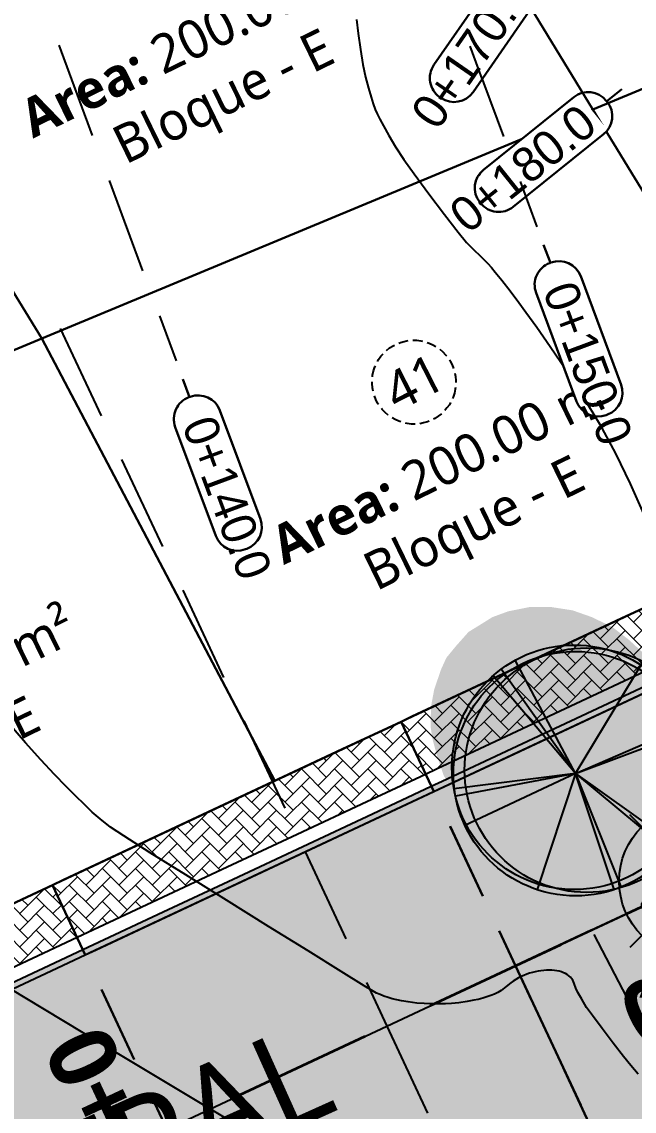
# Model space of a CAD drawing. Header units: millimetres. Extents: x 86 to 591881, y 99 to 1307229.
# Drawn here: x 590749.58 to 590765.49, y 1307132.58 to 1307160.87 of the extents above; entities that cross this region are included whole.
import ezdxf
from ezdxf.enums import TextEntityAlignment as Align

# ---------------------------------------------------------------- set-up
doc = ezdxf.new("R2010")
doc.units = ezdxf.units.MM
for name, pattern in [('CENTER2', [1.125, 0.75, -0.125, 0.125, -0.125]), ('DASHED', [0.75, 0.5, -0.25]), ('DASHED2', [0.375, 0.25, -0.125]), ('HIDDEN', [0.375, 0.25, -0.125])]:
    doc.linetypes.add(name, pattern=pattern)
for name, color, linetype, lineweight in [('_BLOQUES', 9, 'Continuous', 20), ('_BORDILLOS Y CUNETAS', 252, 'Continuous', 20), ('_TEXTO', 3, 'Continuous', 25), ('A-GENM', 252, 'Continuous', 9)]:
    doc.layers.add(name, color=color, linetype=linetype, lineweight=lineweight)
for name, color, linetype in [('_PUNTOS TOPOGRAFICOS', 1, 'Continuous'), ('Areas', 9, 'Continuous'), ('Berberis verde', 74, 'Continuous'), ('C-PROP-LINE', 230, 'Continuous'), ('C-PROP-TEXT', 92, 'Continuous'), ('C-ROAD', 7, 'Continuous'), ('C-ROAD-CORR-BNDY', 1, 'CENTER2'), ('C-ROAD-CORR-PATT', 150, 'Continuous'), ('C-ROAD-INTS', 5, 'Continuous'), ('C-ROAD-SAMP', 150, 'HIDDEN'), ('C-ROAD-SAMP-TEXT', 11, 'Continuous'), ('C-ROAD-STAN-MAJR', 11, 'Continuous'), ('C-TINN-BNDY', 110, 'Continuous'), ('C-TOPO-FEAT', 94, 'Continuous'), ('C-TOPO-MAJR', 9, 'Continuous'), ('C-TOPO-MINR', 8, 'Continuous')]:
    doc.layers.add(name, color=color, linetype=linetype)
doc.layers.add('Area', color=52, linetype='Continuous', plot=False)
doc.styles.add('ST - ETIQUETAS', font='', dxfattribs={"height": 2.5})
doc.styles.get("Standard").update_dxf_attribs({"font": 'simplex.shx'})
doc.styles.get('ST - ETIQUETAS').set_extended_font_data('Roboto Thin')

# ---------------------------------------------------------------- blocks, each defined once
blk = doc.blocks.new('Arbol 1')
at = {"layer": 'Areas'}
h = blk.add_hatch(color=69, dxfattribs=at)
h.set_gradient(color1=(68, 80, 48), color2=(130, 156, 68), tint=1, name='SPHERICAL')
edge = h.paths.add_edge_path()
edge.add_arc((11536.49, 2842.14), 100, 0, 360)
h = blk.add_hatch(color=253, dxfattribs=at)
h.set_gradient(color1=(177, 171, 160), color2=(222, 220, 217), rotation=165, centered=1, tint=1, name='CYLINDER')
h.paths.add_polyline_path([(11462.28, 2774.24), (11480.42, 2758.83), (11495.83, 2750.22), (11510.34, 2745.24), (11525.31, 2742.07), (11543.44, 2742.07), (11557.95, 2744.33), (11574.27, 2748.86), (11587.42, 2756.11), (11601.48, 2766.08), (11611.91, 2776.05), (11620.07, 2787.37), (11629.59, 2804.14), (11635.49, 2825.43), (11636.39, 2845.37), (11633.68, 2867.26), (11626.88, 2885.39), (11637.76, 2874.51), (11647.28, 2861.37), (11654.54, 2848.69), (11659.98, 2832.83), (11664.06, 2817.88), (11665.87, 2806.55), (11665.42, 2789.34), (11662.7, 2774.84), (11656.81, 2757.62), (11652.27, 2747.65), (11644.11, 2737.69), (11633.23, 2725.45), (11621.44, 2718.2), (11612.83, 2712.77), (11599.22, 2707.78), (11581.09, 2704.16), (11561.59, 2704.16), (11543.91, 2706.88), (11527.13, 2712.77), (11509.45, 2721.38), (11495.39, 2732.25), (11483.6, 2743.12), (11473.17, 2756.26), (11463.2, 2773.03)])
blk = doc.blocks.new('Arbol 21')
for p, q in [((0, 0), (-0.276, 1.476)), ((0, 0), (-0.187, 1.495)), ((0, 0), (-0.634, 1.359)), ((0, 0), (1.199, 1.014)), ((0, 0), (1.281, 0.914)), ((0, 0), (1.392, 0.742)), ((0, 0), (-1.423, 0.474)), ((-1.419, -0.472), (0, 0)), ((0, 0), (-1.397, -0.56)), ((0, 0), (-0.918, -1.103)), ((0, 0), (-0.918, -1.29)), ((0, 0), (1.375, -0.828)), ((0, 0), (0.659, -1.506)), ((0, 0), (0.578, -1.54))]:
    blk.add_line(p, q)
for centre in [(0, 0), (0.078, 0.018), (0.043, -0.138)]:
    blk.add_circle(centre, 1.5)
blk = doc.blocks.new('a1')
at = {"layer": 'Area', "xscale": 0.01089513700384753, "yscale": 0.01089513700384753, "zscale": 0.005447568501798505}
blk.add_blockref('Arbol 1', (-170.698, -9.368), dxfattribs=at)
at = {"layer": 'Berberis verde', "xscale": 0.7626595902693271, "yscale": 0.7626595902693271, "zscale": 0.005447568501798505, "rotation": 270}
blk.add_blockref('Arbol 21', (-44.955, 21.652), dxfattribs=at)
blk = doc.blocks.new('A$Ca183de04')
at = {"layer": 'A-GENM', "xscale": 0.9254573807813, "yscale": 0.9254573807813, "zscale": 0.9254573807813, "rotation": 180}
blk.add_blockref('a1', (-40.3473, 21.097), dxfattribs=at)
blk = doc.blocks.new('*U183', base_point=(590760.201, 1307138.166, 456.353))
at = {"layer": '_PUNTOS TOPOGRAFICOS', "color": 0, "linetype": 'ByBlock', "lineweight": -2, "xscale": 2.999449914575026, "yscale": 2.999449914575026, "zscale": 2.999449914575026}
blk.add_blockref('A$Ca183de04', (590760.201, 1307138.166, 456.353), dxfattribs=at)
at = {"layer": '_PUNTOS TOPOGRAFICOS', "color": 1, "linetype": 'ByBlock', "insert": (590765.626, 1307139.558, 456.353), "char_height": 1.25, "attachment_point": 7, "style": 'ST - ETIQUETAS'}
blk.add_mtext('158', dxfattribs=at)
at = {"layer": '_PUNTOS TOPOGRAFICOS', "color": 3, "linetype": 'ByBlock', "insert": (590765.626, 1307138.166, 456.353), "char_height": 1.25, "attachment_point": 4, "style": 'ST - ETIQUETAS'}
blk.add_mtext('456.353', dxfattribs=at)
at = {"layer": '_PUNTOS TOPOGRAFICOS', "color": 251, "linetype": 'ByBlock', "insert": (590765.626, 1307136.774, 456.353), "char_height": 1.25, "attachment_point": 1, "style": 'ST - ETIQUETAS'}
blk.add_mtext('{\\fRoboto Black|b0|i0|c0|p2;ACETUNO ∅ 0.55}', dxfattribs=at)
blk = doc.blocks.new('Marker Pnt')
at = {"flags": 128}
for points in [[(0.862, -0.862), (-0.862, 0.862)], [(0.862, 0.862), (-0.862, -0.862)]]:
    blk.add_lwpolyline(points, dxfattribs=at)
blk.add_circle((0, 0), 1)

msp = doc.modelspace()

# ---------------------------------------------------------------- hatches: boundary and pattern name
at = {"layer": 'C-ROAD-CORR-PATT', "linetype": 'Continuous', "lineweight": 5}
h = msp.add_hatch(dxfattribs=at)
h.set_pattern_fill('AR-HBONE', color=30, scale=0.003, style=0)
h.set_pattern_definition([(45, (590759.43665, 1307142.6913), (0, 0.431052), [0.9144, -0.3048]), (135, (590759.65217, 1307142.90682), (4e-17, 0.431052), [0.9144, -0.3048])])
h.paths.add_polyline_path([(590759.437, 1307142.691), (590759.718, 1307142.823), (590761.529, 1307143.671), (590763.341, 1307144.52), (590765.152, 1307145.368), (590766.963, 1307146.216), (590768.774, 1307147.064), (590769.407, 1307147.361), (590770.044, 1307146.002), (590769.41, 1307145.706), (590767.599, 1307144.858), (590765.788, 1307144.009), (590763.977, 1307143.161), (590762.166, 1307142.313), (590760.354, 1307141.465), (590760.073, 1307141.333), (590759.437, 1307142.691)], flags=0)
for color, points in [(3, [(590760.221, 1307141.016), (590760.503, 1307141.148), (590762.314, 1307141.996), (590764.125, 1307142.844), (590765.936, 1307143.692), (590767.748, 1307144.541), (590769.559, 1307145.389), (590770.192, 1307145.685), (590770.256, 1307145.549), (590769.622, 1307145.253), (590767.811, 1307144.405), (590766, 1307143.557), (590764.189, 1307142.708), (590762.378, 1307141.86), (590760.566, 1307141.012), (590760.285, 1307140.88), (590760.221, 1307141.016)]), (3, [(590751.165, 1307136.775), (590751.447, 1307136.907), (590753.258, 1307137.755), (590755.069, 1307138.603), (590756.88, 1307139.451), (590758.692, 1307140.3), (590760.221, 1307141.016), (590760.285, 1307140.88), (590758.755, 1307140.164), (590756.944, 1307139.315), (590755.133, 1307138.467), (590753.321, 1307137.619), (590751.51, 1307136.771), (590751.229, 1307136.639), (590751.165, 1307136.775)]), (3, [(590733.93, 1307128.704), (590747.824, 1307135.21), (590751.165, 1307136.775), (590751.229, 1307136.639), (590747.888, 1307135.074), (590733.994, 1307128.568), (590733.93, 1307128.704)]), (251, [(590753.349, 1307132.111), (590753.631, 1307132.243), (590755.442, 1307133.091), (590757.253, 1307133.939), (590759.064, 1307134.787), (590760.876, 1307135.636), (590762.405, 1307136.352), (590764.526, 1307131.824), (590762.996, 1307131.108), (590761.185, 1307130.259), (590759.374, 1307129.411), (590757.562, 1307128.563), (590755.751, 1307127.715), (590755.47, 1307127.583), (590753.349, 1307132.111)])]:
    msp.add_hatch(color=color, dxfattribs=at).paths.add_polyline_path(points, flags=0)
at = {"layer": 'C-ROAD-CORR-PATT', "linetype": 'Continuous', "lineweight": 5, "true_color": 0x898989}
for points in [[(590760.285, 1307140.88), (590760.566, 1307141.012), (590762.378, 1307141.86), (590764.189, 1307142.708), (590766, 1307143.557), (590767.811, 1307144.405), (590769.622, 1307145.253), (590770.256, 1307145.549), (590772.376, 1307141.021), (590771.743, 1307140.725), (590769.932, 1307139.877), (590768.121, 1307139.028), (590766.309, 1307138.18), (590764.498, 1307137.332), (590762.687, 1307136.484), (590762.405, 1307136.352), (590760.285, 1307140.88)], [(590751.229, 1307136.639), (590751.51, 1307136.771), (590753.321, 1307137.619), (590755.133, 1307138.467), (590756.944, 1307139.315), (590758.755, 1307140.164), (590760.285, 1307140.88), (590762.405, 1307136.352), (590760.876, 1307135.636), (590759.064, 1307134.787), (590757.253, 1307133.939), (590755.442, 1307133.091), (590753.631, 1307132.243), (590753.349, 1307132.111), (590751.229, 1307136.639)], [(590762.405, 1307136.352), (590767.09, 1307138.546), (590767.102, 1307138.551), (590767.11, 1307138.535), (590768.027, 1307136.776), (590768.196, 1307136.452), (590770.278, 1307132.457), (590770.281, 1307132.451), (590770.284, 1307132.445), (590770.463, 1307132.102), (590767.803, 1307130.715), (590767.716, 1307130.868), (590767.715, 1307130.871), (590767.713, 1307130.873), (590766.472, 1307131.898), (590766.387, 1307131.928), (590766.005, 1307132.025), (590766.002, 1307132.025), (590765.999, 1307132.026), (590764.526, 1307131.824), (590762.405, 1307136.352)], [(590733.994, 1307128.568), (590747.888, 1307135.074), (590751.229, 1307136.639), (590753.349, 1307132.111), (590750.008, 1307130.546), (590736.115, 1307124.04), (590733.994, 1307128.568)]]:
    msp.add_hatch(color=252, dxfattribs=at).paths.add_polyline_path(points, flags=0)
at = {"layer": 'C-ROAD-CORR-PATT', "linetype": 'Continuous', "lineweight": 5}
h = msp.add_hatch(dxfattribs=at)
h.set_pattern_fill('AR-HBONE', color=30, scale=0.003, style=0)
h.set_pattern_definition([(45, (590750.3805, 1307138.45028), (0, 0.431052), [0.9144, -0.3048]), (135, (590750.59603, 1307138.6658), (4e-17, 0.431052), [0.9144, -0.3048])])
h.paths.add_polyline_path([(590750.381, 1307138.45), (590750.662, 1307138.582), (590752.473, 1307139.43), (590754.284, 1307140.279), (590756.096, 1307141.127), (590757.907, 1307141.975), (590759.437, 1307142.691), (590760.073, 1307141.333), (590758.543, 1307140.616), (590756.732, 1307139.768), (590754.921, 1307138.92), (590753.109, 1307138.072), (590751.298, 1307137.224), (590751.017, 1307137.092), (590750.381, 1307138.45)], flags=0)
h = msp.add_hatch(dxfattribs=at)
h.set_pattern_fill('AR-HBONE', color=30, scale=0.003, style=0)
h.set_pattern_definition([(45, (590733.1458, 1307130.37923), (0, 0.4310523), [0.9144, -0.3048]), (135, (590733.36133, 1307130.59475), (4e-17, 0.4310523), [0.9144, -0.3048])])
h.paths.add_polyline_path([(590733.146, 1307130.379), (590747.04, 1307136.886), (590750.381, 1307138.45), (590751.017, 1307137.092), (590747.676, 1307135.527), (590733.782, 1307129.021), (590733.146, 1307130.379)], flags=0)

# ---------------------------------------------------------------- linework, layer by layer
at = {"layer": '_BLOQUES', "flags": 128}
msp.add_lwpolyline([(590772.39, 1307174.888), (590787.624, 1307155.892), (590705.188, 1307117.286), (590690.726, 1307144.59)], dxfattribs=at)
at = {"layer": '_BORDILLOS Y CUNETAS'}
msp.add_line((590787.897, 1307153.811), (590706.332, 1307115.614), dxfattribs=at)
msp.add_lwpolyline([(590788.397, 1307157.326), (590773.786, 1307175.545, 0.323125), (590771.53, 1307176.169), (590690.74, 1307146.195, 0.453609), (590689.669, 1307143.382), (590696.102, 1307131.26), (590703.495, 1307116.959, 0.402795), (590706.12, 1307116.066), (590787.685, 1307154.264, 0.485756)], format="xyb", close=True, dxfattribs=at)
at = {"layer": 'C-PROP-LINE', "color": 4, "linetype": 'Continuous', "lineweight": 25}
for points in [[(590690.726, 1307144.59, 0), (590772.39, 1307174.888, 0), (590787.624, 1307155.892, 0), (590705.188, 1307117.286, 0), (590690.726, 1307144.59, 0)], [(590772.39, 1307174.888, 0), (590757.783, 1307169.469, 0), (590764.414, 1307158.592, 0), (590780.22, 1307165.163, 0), (590772.39, 1307174.888, 0)], [(590757.783, 1307169.469, 0), (590743.122, 1307164.029, 0), (590750.106, 1307152.643, 0), (590764.414, 1307158.592, 0), (590757.783, 1307169.469, 0)], [(590780.22, 1307165.163, 0), (590764.414, 1307158.592, 0), (590770.867, 1307148.044, 0), (590787.624, 1307155.892, 0), (590780.22, 1307165.163, 0)], [(590743.122, 1307164.029, 0), (590729.1, 1307158.827, 0), (590736.43, 1307146.957, 0), (590750.106, 1307152.643, 0), (590743.122, 1307164.029, 0)], [(590764.414, 1307158.592, 0), (590750.106, 1307152.643, 0), (590756.155, 1307141.154, 0), (590770.867, 1307148.044, 0), (590764.414, 1307158.592, 0)], [(590750.106, 1307152.643, 0), (590736.43, 1307146.957, 0), (590742.293, 1307134.663, 0), (590756.155, 1307141.154, 0), (590750.106, 1307152.643, 0)]]:
    msp.add_polyline3d(points, dxfattribs=at)
at = {"layer": 'C-PROP-TEXT', "color": 12, "linetype": 'DASHED2', "lineweight": 25, "extrusion": (0, 0, -1)}
for start, end in [(9.5651, 189.5651), (189.5651, 9.5651)]:
    msp.add_arc((-590759.77, 1307151.51), 1.089, start, end, dxfattribs=at)
at = {"layer": 'C-ROAD', "color": 2, "linetype": 'HIDDEN', "lineweight": 35, "ltscale": 15, "flags": 128}
msp.add_lwpolyline([(590586.998, 1307054.208), (590821.743, 1307164.14)], dxfattribs=at)
at = {"layer": 'C-ROAD', "color": 7, "linetype": 'Continuous', "lineweight": -3, "flags": 128}
for points in [[(590751.201, 1307136.626), (590779.34, 1307149.804)], [(590764.442, 1307137.165), (590772.649, 1307121.417)]]:
    msp.add_lwpolyline(points, dxfattribs=at)
at = {"layer": 'C-ROAD-CORR-BNDY', "color": 166, "linetype": 'DASHED', "lineweight": 30, "ltscale": 4}
for points in [[(590762.405, 1307136.352), (590762.687, 1307136.484), (590764.498, 1307137.332), (590766.309, 1307138.18), (590768.121, 1307139.028), (590769.932, 1307139.877), (590771.743, 1307140.725), (590772.376, 1307141.021), (590769.407, 1307147.361), (590768.774, 1307147.064), (590766.963, 1307146.216), (590765.152, 1307145.368), (590763.341, 1307144.52), (590761.529, 1307143.671), (590759.718, 1307142.823), (590759.437, 1307142.691)], [(590756.318, 1307125.772), (590756.599, 1307125.904), (590758.411, 1307126.752), (590760.222, 1307127.6), (590762.033, 1307128.448), (590763.844, 1307129.296), (590765.374, 1307130.013), (590759.437, 1307142.691), (590757.907, 1307141.975), (590756.096, 1307141.127), (590754.284, 1307140.279), (590752.473, 1307139.43), (590750.662, 1307138.582), (590750.381, 1307138.45)], [(590739.083, 1307117.701), (590752.977, 1307124.207), (590756.318, 1307125.772), (590750.381, 1307138.45), (590747.04, 1307136.886), (590733.146, 1307130.379)], [(590765.374, 1307130.013), (590765.686, 1307130.159), (590765.687, 1307130.159), (590765.688, 1307130.16), (590765.808, 1307130.216), (590765.823, 1307130.186), (590766.013, 1307129.823), (590766.013, 1307129.823), (590766.013, 1307129.822), (590766.03, 1307129.791), (590770.463, 1307132.102), (590770.284, 1307132.445), (590770.281, 1307132.451), (590770.278, 1307132.457), (590768.196, 1307136.452), (590768.027, 1307136.776), (590767.11, 1307138.535), (590767.102, 1307138.551), (590767.09, 1307138.546), (590762.405, 1307136.352)]]:
    msp.add_lwpolyline(points, close=True, dxfattribs=at)
at = {"layer": 'C-ROAD-SAMP', "color": 1, "linetype": 'DASHED2', "lineweight": 25, "ltscale": 10}
for points in [[(590739.642, 1307189.549), (590746.617, 1307170.804), (590753.592, 1307152.06)], [(590750.582, 1307152.9), (590759.064, 1307134.787), (590767.546, 1307116.675)]]:
    msp.add_lwpolyline(points, dxfattribs=at)
at = {"layer": 'C-ROAD-SAMP-TEXT', "color": 194, "linetype": 'Continuous', "lineweight": 30}
for p, q in [((590763.138, 1307155.079), (590763.313, 1307154.61)), ((590763.33, 1307154.616), (590763.295, 1307154.604)), ((590753.766, 1307151.591), (590753.94, 1307151.123)), ((590753.958, 1307151.129), (590753.923, 1307151.116))]:
    msp.add_line(p, q, dxfattribs=at)
at = {"layer": 'C-TINN-BNDY', "color": 110, "linetype": 'Continuous', "lineweight": -3}
msp.add_polyline3d([(590747.04, 1307136.886, 457.886), (590750.381, 1307138.45, 457.755), (590750.662, 1307138.582, 456.891), (590752.473, 1307139.43, 456.822), (590754.284, 1307140.279, 456.757), (590756.096, 1307141.127, 456.695), (590757.907, 1307141.975, 456.636), (590759.437, 1307142.691, 456.589), (590759.718, 1307142.823, 456.58), (590761.529, 1307143.671, 456.528), (590763.341, 1307144.52, 456.478), (590765.152, 1307145.368, 456.432), (590766.963, 1307146.216, 456.39)], dxfattribs=at)
at = {"layer": 'C-TOPO-FEAT', "color": 94, "linetype": 'Continuous', "lineweight": -3, "flags": 128}
for points in [[(590759.437, 1307142.691), (590759.718, 1307142.823), (590761.529, 1307143.671), (590763.341, 1307144.52), (590765.152, 1307145.368), (590766.963, 1307146.216), (590768.774, 1307147.064), (590769.407, 1307147.361)], [(590760.073, 1307141.333), (590760.354, 1307141.465), (590762.166, 1307142.313), (590763.977, 1307143.161), (590765.788, 1307144.009), (590767.599, 1307144.858), (590769.41, 1307145.706), (590770.044, 1307146.002)], [(590760.221, 1307141.016), (590760.503, 1307141.148), (590762.314, 1307141.996), (590764.125, 1307142.844), (590765.936, 1307143.692), (590767.748, 1307144.541), (590769.559, 1307145.389), (590770.192, 1307145.685)], [(590760.285, 1307140.88), (590760.566, 1307141.012), (590762.378, 1307141.86), (590764.189, 1307142.708), (590766, 1307143.557), (590767.811, 1307144.405), (590769.622, 1307145.253), (590770.256, 1307145.549)], [(590750.381, 1307138.45), (590750.662, 1307138.582), (590752.473, 1307139.43), (590754.284, 1307140.279), (590756.096, 1307141.127), (590757.907, 1307141.975), (590759.437, 1307142.691)], [(590751.017, 1307137.092), (590751.298, 1307137.224), (590753.109, 1307138.072), (590754.921, 1307138.92), (590756.732, 1307139.768), (590758.543, 1307140.616), (590760.073, 1307141.333)], [(590751.165, 1307136.775), (590751.447, 1307136.907), (590753.258, 1307137.755), (590755.069, 1307138.603), (590756.88, 1307139.451), (590758.692, 1307140.3), (590760.221, 1307141.016)], [(590751.229, 1307136.639), (590751.51, 1307136.771), (590753.321, 1307137.619), (590755.133, 1307138.467), (590756.944, 1307139.315), (590758.755, 1307140.164), (590760.285, 1307140.88)], [(590762.405, 1307136.352), (590762.687, 1307136.484), (590764.498, 1307137.332), (590766.309, 1307138.18), (590768.121, 1307139.028), (590769.932, 1307139.877), (590771.743, 1307140.725), (590772.376, 1307141.021)], [(590733.146, 1307130.379), (590747.04, 1307136.886), (590750.381, 1307138.45)], [(590762.405, 1307136.352), (590767.09, 1307138.546), (590767.102, 1307138.551), (590767.11, 1307138.535), (590768.027, 1307136.776), (590768.196, 1307136.452), (590770.278, 1307132.457), (590770.281, 1307132.451), (590770.284, 1307132.445), (590770.463, 1307132.102)], [(590733.782, 1307129.021), (590747.676, 1307135.527), (590751.017, 1307137.092)], [(590733.93, 1307128.704), (590747.824, 1307135.21), (590751.165, 1307136.775)], [(590733.994, 1307128.568), (590747.888, 1307135.074), (590751.229, 1307136.639)], [(590753.349, 1307132.111), (590753.631, 1307132.243), (590755.442, 1307133.091), (590757.253, 1307133.939), (590759.064, 1307134.787), (590760.876, 1307135.636), (590762.405, 1307136.352)]]:
    msp.add_lwpolyline(points, dxfattribs=at)
at = {"layer": 'C-TOPO-MAJR', "color": 40, "linetype": 'Continuous', "lineweight": -3, "elevation": 456.5}
msp.add_lwpolyline([(590765.596, 1307133.539), (590765.4, 1307133.761), (590765.212, 1307133.994), (590764.945, 1307134.341), (590764.656, 1307134.722), (590764.406, 1307135.059), (590764.255, 1307135.273), (590764.128, 1307135.482), (590764.031, 1307135.66), (590763.977, 1307135.77), (590763.928, 1307135.893), (590763.895, 1307135.98), (590763.866, 1307136.02), (590763.834, 1307136.059), (590763.794, 1307136.092), (590763.753, 1307136.124), (590763.705, 1307136.15), (590763.655, 1307136.174), (590763.599, 1307136.193), (590763.542, 1307136.21), (590763.481, 1307136.222), (590763.417, 1307136.232), (590763.351, 1307136.237), (590763.283, 1307136.24), (590763.213, 1307136.238), (590763.141, 1307136.234), (590763.069, 1307136.225), (590762.995, 1307136.214), (590762.922, 1307136.198), (590762.847, 1307136.18), (590762.774, 1307136.158), (590762.7, 1307136.133), (590762.627, 1307136.104), (590762.555, 1307136.072), (590762.486, 1307136.036), (590762.417, 1307135.998), (590762.351, 1307135.955), (590762.286, 1307135.91), (590762.164, 1307135.812), (590762.032, 1307135.708), (590761.949, 1307135.662), (590761.864, 1307135.62), (590761.77, 1307135.582), (590761.665, 1307135.544), (590761.558, 1307135.512), (590761.441, 1307135.481), (590761.329, 1307135.458), (590761.152, 1307135.426), (590760.937, 1307135.395), (590760.749, 1307135.376), (590760.59, 1307135.367), (590760.39, 1307135.363), (590760.191, 1307135.363), (590760.031, 1307135.37), (590759.841, 1307135.386), (590759.622, 1307135.413), (590759.442, 1307135.443), (590759.327, 1307135.465), (590759.207, 1307135.495), (590759.096, 1307135.527), (590758.988, 1307135.564), (590758.889, 1307135.603), (590758.799, 1307135.646), (590758.711, 1307135.693), (590758.479, 1307135.836), (590757.881, 1307136.204), (590757.018, 1307136.738), (590755.99, 1307137.374), (590754.897, 1307138.053), (590753.84, 1307138.712), (590752.919, 1307139.29), (590752.234, 1307139.726), (590751.887, 1307139.957), (590751.614, 1307140.169), (590751.41, 1307140.346), (590751.215, 1307140.534), (590750.969, 1307140.779), (590750.737, 1307141.013), (590750.435, 1307141.324), (590750.078, 1307141.705), (590749.678, 1307142.147), (590749.248, 1307142.641)], dxfattribs=at)
at = {"layer": 'C-TOPO-MINR', "color": 44, "linetype": 'Continuous', "lineweight": -3}
for points, elevation in [([(590758.278, 1307160.932), (590758.321, 1307160.564), (590758.378, 1307160.15), (590758.443, 1307159.764), (590758.514, 1307159.434), (590758.588, 1307159.146), (590758.656, 1307158.91), (590758.711, 1307158.737), (590758.764, 1307158.59), (590758.814, 1307158.476), (590758.883, 1307158.337), (590758.975, 1307158.164), (590759.115, 1307157.918), (590759.294, 1307157.62), (590759.506, 1307157.293), (590759.773, 1307156.918), (590760.155, 1307156.404), (590760.566, 1307155.862), (590760.922, 1307155.404), (590761.135, 1307155.141), (590761.323, 1307154.945), (590761.488, 1307154.793), (590761.598, 1307154.691), (590761.693, 1307154.59), (590761.784, 1307154.485), (590761.882, 1307154.369), (590762.055, 1307154.159), (590762.27, 1307153.886), (590762.497, 1307153.579), (590762.68, 1307153.327), (590762.958, 1307152.939), (590763.31, 1307152.435), (590763.714, 1307151.836), (590764.146, 1307151.159), (590764.586, 1307150.426), (590765.009, 1307149.655), (590765.39, 1307148.869), (590765.804, 1307147.932)], 456.25), ([(590755.664, 1307131.928), (590754.224, 1307132.787), (590752.708, 1307133.693), (590751.172, 1307134.614), (590749.671, 1307135.517), (590748.258, 1307136.371)], 456.75)]:
    msp.add_lwpolyline(points, dxfattribs=dict(at, elevation=elevation))

# ---------------------------------------------------------------- block references
at = {"layer": '_PUNTOS TOPOGRAFICOS'}
msp.add_blockref('*U183', (590760.201, 1307138.166, 456.353), dxfattribs=at)
at = {"layer": 'C-ROAD-INTS', "color": 4, "linetype": 'Continuous', "lineweight": -3, "xscale": 2, "yscale": 2, "zscale": 2}
msp.add_blockref('Marker Pnt', (590767.102, 1307138.551), dxfattribs=at)

# ---------------------------------------------------------------- texts
at = {"layer": '_TEXTO', "style": 'ST - ETIQUETAS'}
for s, rotation, p in [('CALLE SECUNDARIA # 6', 20.8129, (590736.066, 1307165.233)), ('CALLE PRINCIPAL', 24.1874, (590745.681, 1307127.171))]:
    msp.add_text(s, height=2.5, rotation=rotation, dxfattribs=at).set_placement(p, align=Align.CENTER)
at = {"layer": 'C-PROP-TEXT', "color": 92, "linetype": 'Continuous', "lineweight": -3, "char_height": 1, "attachment_point": 2, "rotation": 26, "style": 'ST - ETIQUETAS'}
for insert in [(590753.858, 1307160.892), (590760.374, 1307149.815), (590746.225, 1307143.564)]:
    msp.add_mtext('{\\fRoboto Thin|b1|i0|c0|p2;\\C18;\\c0;Area:\\C0; \\fRoboto Thin|b0|i0|c0|p2;\\C178;\\c4980736;200.00 m²\\PBloque - E}', dxfattribs=dict(at, insert=insert))
at = {"layer": 'C-PROP-TEXT', "color": 2, "linetype": 'Continuous', "lineweight": -3, "insert": (590759.997, 1307151.065), "char_height": 1, "attachment_point": 8, "rotation": 27, "style": 'ST - ETIQUETAS'}
msp.add_mtext('{\\fRoboto Black|b0|i0|c0|p2;41}', dxfattribs=at)
at = {"layer": 'C-ROAD-STAN-MAJR', "color": 7, "linetype": 'Continuous', "lineweight": -3, "char_height": 1.75, "attachment_point": 5}
for s, insert, rotation in [('{\\fRoboto Black|b1|i0|c0|p2;\\C18;\\c0;0+000}', (590768.257, 1307136.334), 27.529), ('{\\fRoboto Black|b1|i0|c0|p2;\\C18;\\c0;0+180}', (590752.272, 1307131.607), 295.0938)]:
    msp.add_mtext(s, dxfattribs=dict(at, insert=insert, rotation=rotation))

# ---------------------------------------------------------------- next in the draw order: texts
at = {"layer": 'C-ROAD-SAMP-TEXT', "color": 194, "linetype": 'Continuous', "lineweight": -3, "char_height": 0.9, "width": 3.04168, "bg_fill": 3, "box_fill_scale": 1.166667, "bg_fill_color": 256, "bg_fill_true_color": 13158600, "bg_fill_transparency": 0}
for s, insert, attachment_point, rotation in [('{\\fFreestyle Script|b0|i0|c0|p66;\\C196;\\c8323135;0+170.0}', (590762.51, 1307161.873), 6, 55.3403), ('{\\fFreestyle Script|b0|i0|c0|p66;\\C196;\\c8323135;0+150.0}', (590763.522, 1307154.048), 4, 290.4105), ('{\\fFreestyle Script|b0|i0|c0|p66;\\C196;\\c8323135;0+140.0}', (590754.15, 1307150.56), 4, 290.4105)]:
    msp.add_mtext(s, dxfattribs=dict(at, insert=insert, attachment_point=attachment_point, rotation=rotation))

# ---------------------------------------------------------------- next in the draw order: linework, layer by layer
at = {"layer": 'C-ROAD-SAMP-TEXT', "color": 194, "linetype": 'Continuous', "lineweight": 30}
for p, q in [((590762.001, 1307162.224), (590760.288, 1307159.747)), ((590761.305, 1307159.044), (590763.018, 1307161.521)), ((590760.441, 1307158.912), (590760.471, 1307158.892)), ((590765.152, 1307151.441), (590764.101, 1307154.263)), ((590762.942, 1307153.832), (590763.993, 1307151.01)), ((590755.779, 1307147.953), (590754.729, 1307150.776)), ((590764.764, 1307150.657), (590764.799, 1307150.669)), ((590753.57, 1307150.345), (590754.62, 1307147.522)), ((590755.392, 1307147.169), (590755.426, 1307147.182))]:
    msp.add_line(p, q, dxfattribs=at)
for centre, start, end in [((590760.782, 1307159.406), 145.3403, 235.3403), ((590760.812, 1307159.385), 235.3403, 325.3403), ((590763.505, 1307154.041), 110.4105, 200.4105), ((590763.539, 1307154.054), 20.4105, 110.4105), ((590764.589, 1307151.232), 290.4105, 20.4105), ((590754.132, 1307150.554), 110.4105, 200.4105), ((590754.167, 1307150.567), 20.4105, 110.4105), ((590764.555, 1307151.219), 200.4105, 290.4105), ((590755.217, 1307147.744), 290.4105, 20.4105), ((590755.183, 1307147.731), 200.4105, 290.4105)]:
    msp.add_arc(centre, 0.6, start, end, dxfattribs=at)

# ---------------------------------------------------------------- next in the draw order: texts
at = {"layer": 'C-ROAD-SAMP-TEXT', "color": 194, "linetype": 'Continuous', "lineweight": -3, "insert": (590764.31, 1307158.429), "char_height": 0.9, "width": 3.04168, "attachment_point": 6, "rotation": 38.7359, "bg_fill": 3, "box_fill_scale": 1.166667, "bg_fill_color": 256, "bg_fill_true_color": 13158600, "bg_fill_transparency": 0}
msp.add_mtext('{\\fFreestyle Script|b0|i0|c0|p66;\\C196;\\c8323135;0+180.0}', dxfattribs=at)

# ---------------------------------------------------------------- next in the draw order: linework, layer by layer
at = {"layer": 'C-ROAD-SAMP', "color": 1, "linetype": 'DASHED2', "lineweight": 25, "ltscale": 10}
msp.add_lwpolyline([(590749.014, 1307193.036), (590755.989, 1307174.292), (590762.964, 1307155.547)], dxfattribs=at)
at = {"layer": 'C-ROAD-SAMP-TEXT', "color": 194, "linetype": 'Continuous', "lineweight": 30}
for p, q in [((590765.168, 1307159.118), (590764.778, 1307158.805)), ((590763.924, 1307158.912), (590761.574, 1307157.027)), ((590764.79, 1307158.79), (590764.767, 1307158.819)), ((590762.348, 1307156.063), (590764.697, 1307157.947)), ((590761.482, 1307156.184), (590761.505, 1307156.155))]:
    msp.add_line(p, q, dxfattribs=at)
for centre, start, end in [((590764.299, 1307158.444), 38.7359, 128.7359), ((590764.322, 1307158.415), 308.7359, 38.7359), ((590761.95, 1307156.559), 128.7359, 218.7359), ((590761.973, 1307156.531), 218.7359, 308.7359)]:
    msp.add_arc(centre, 0.6, start, end, dxfattribs=at)

doc.saveas('drawing.dxf')
